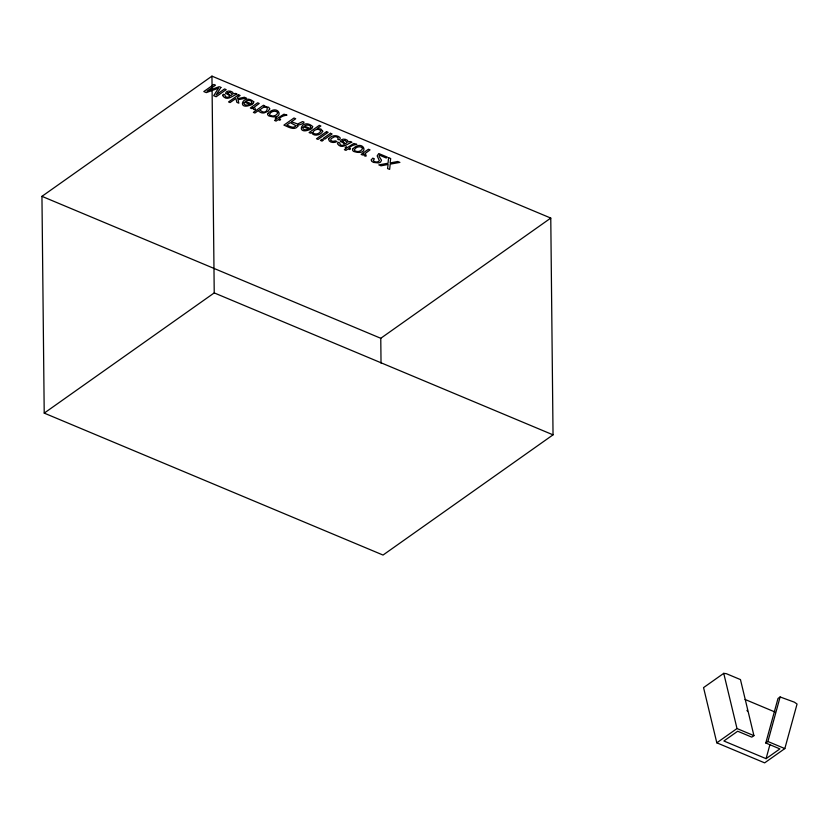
<?xml version="1.0" encoding="UTF-8"?>
<svg xmlns="http://www.w3.org/2000/svg" width="839" height="839" viewBox="0 0 839 839"><rect width="100%" height="100%" fill="white"/><g stroke="black" fill="none" stroke-linecap="round" stroke-linejoin="round"><path stroke-width="1.26" d="M765.787 742.997L778.005 698.468L780.123 696.957L794.418 702.191L797.05 704.047L784.832 748.587L764.654 762.861L716.81 742.819L703.554 687.613L723.742 673.339L726.354 673.686L740.459 679.59L753.925 735.635L751.796 737.135L737.691 731.23L723.879 740.994L766.08 758.666L779.892 748.902L765.787 742.997L767.905 741.498L780.123 696.957M766.08 758.666L769.866 744.854M41.95 196.347L211.952 76.139L550.772 218.077L553.037 434.843L383.035 555.051L44.215 413.113L41.95 196.347L380.77 338.285L550.772 218.077M44.215 413.113L214.228 292.905L211.952 76.139M716.81 742.819L736.999 728.546L753.925 735.635M214.228 292.905L553.037 434.843M745.042 699.453L774.9 711.965M767.905 741.498L784.832 748.587M723.742 673.339L736.999 728.546M380.77 338.285L381.032 363.098M746.962 710.318A4.321 2.842 54.7 0 1 747.507 711.294M259.922 109.888C267.935 118.026 271.165 100.093 259.922 109.888M371.289 159.882L371.635 161.235L373.481 162.409L378.452 162.934A4.814 2.622 -0.6 0 0 380.57 162.074L381.514 160.207L379.165 156.515L379.385 155.121L386.244 157.994L387.408 157.166L378.788 153.558L377.151 155.865L379.385 160.742C377.969 162.525 374.446 162.42 373.271 160.438L374.372 158.833L372.768 158.152L371.289 159.882M227.474 93.056L230.735 95.74L232.382 94.209L230.022 92.227L227.474 93.056M342.281 141.141L345.532 143.826L347.178 142.294L344.819 140.312L342.281 141.141M253.756 101.844L253.231 103.543L251.679 102.893C252.57 99.872 247.012 99.841 245.502 101.404L252.392 104.288C235.57 112.111 242.859 92.227 253.756 101.844M312.653 126.511L312.129 128.22L310.577 127.57C311.468 124.55 305.899 124.508 304.4 126.081L311.29 128.965C294.468 136.778 301.757 116.904 312.653 126.511M388.583 157.659L388.038 163.238L378.819 164.884L381 165.807L388.132 164.465L387.545 168.545L389.632 169.415L390.208 164.14L399.888 162.399L397.728 161.487L390.125 162.955L390.68 158.54L388.583 157.659M328.626 139.159C328.773 142.829 334.488 143.207 336.995 141.529L335.464 140.889L332.716 141.382L330.639 140.312L331.153 138.624L334.509 136.799A2.454 1.342 -0.6 0 1 336.491 136.841L338.222 138.036L337.739 139.284L339.271 139.924L340.068 138.834A4.09 2.234 -0.6 0 0 339.816 137.418C336.691 134.502 330.692 135.404 328.626 139.159M267.756 113.632L267.683 114.272A4.919 2.685 -0.6 0 0 268.92 115.95C286.13 121.225 278.558 102.148 267.756 113.632M352.6 149.174L352.537 149.824A4.919 2.685 -0.6 0 0 353.775 151.492C370.985 156.767 363.413 137.701 352.6 149.174M277.782 112.72C276.922 115.646 272.78 116.936 270.221 115.3A2.727 1.489 -0.6 0 1 269.602 114.125C270.861 111.272 275.842 109.951 277.782 112.72M362.637 148.272C361.766 151.188 357.634 152.478 355.075 150.842A2.727 1.489 -0.6 0 1 354.457 149.678C355.705 146.815 360.686 145.493 362.637 148.272M222.755 95.216L222.681 95.656C227.002 101.918 232.833 95.227 237.122 94.167L235.34 93.412L233.578 93.821C232.833 90.591 226.226 89.836 225.513 93.297C235.077 97.062 224.244 99.212 225.072 94.891L223.594 94.283L222.755 95.216M337.551 143.312L337.477 143.752C341.798 150.013 347.629 143.322 351.919 142.263L350.146 141.508L348.374 141.906C347.629 138.687 341.033 137.932 340.319 141.382C349.873 145.157 339.05 147.307 339.868 142.987L338.4 142.368L337.551 143.312M243.929 102.819C243.53 105.641 248.176 105.567 249.791 104.298L244.569 102.117L243.929 102.819M302.827 127.486C302.418 130.318 307.074 130.244 308.689 128.975L303.466 126.794L302.827 127.486M320.75 130.989C319.722 133.789 315.139 135.152 312.968 132.866L312.874 132.373C313.87 129.573 319.302 127.864 320.75 130.989M253.084 107.728L253.462 109.343C256.692 110.654 254.972 108.713 254.427 107.035L259.22 103.47L257.646 102.809L250.316 107.99L251.815 108.619L253.084 107.728M363.885 154.145L364.273 155.76C367.503 157.082 365.783 155.131 365.238 153.453L370.03 149.887L368.457 149.227L361.127 154.407L362.626 155.037L363.885 154.145M269.728 108.902L267.924 111.398L264.054 112.908A4.499 2.454 -0.6 0 1 261.16 112.688L258.989 111.524L258.548 110.444L254.909 113.024L253.368 112.374L263.456 105.242L264.914 105.85L263.981 106.511L268.721 107.266L269.728 108.902M295.926 125.672C294.028 129.143 289.203 125.976 286.823 125.032L290.252 122.599L295.926 125.672M322.732 131.209C321.253 135.236 313.314 136.977 311.584 132.52L310.608 133.212L309.077 132.572L319.292 125.347L320.876 126.007L317.132 128.65L320.918 129.038L322.732 131.209M297.824 126.249C294.562 131.125 287.704 126.553 283.907 125.126L293.954 118.016L295.706 118.75L291.395 121.802L297.719 124.004L302.522 121.603C307.336 122.211 299.502 125.42 297.405 125.032L297.824 126.249M220.898 87.413L216.095 94.954L224.537 88.944L226.194 89.637L216.147 96.747L213.672 95.709L218.497 88.158L206.3 92.615L203.793 91.566L213.851 84.466L215.518 85.159L206.992 91.136L219.178 86.69L220.898 87.413M238.601 94.828L228.544 101.939L230.064 102.578L235.895 98.446L236.839 102.348L238.853 103.187L238.003 99.747L246.383 98.09L244.369 97.251L237.741 98.635L237.364 97.408L240.111 95.468L238.601 94.828M276.283 117.733L275.276 118.446L276.545 118.981L274.5 120.428L276.094 121.099L278.139 119.652L279.639 120.271L280.646 119.568L279.146 118.939C281.38 115.981 284.337 115.677 286.969 115.09L283.939 114.188L277.552 118.268L276.283 117.733M326.528 131.66L316.471 138.771L318.054 139.431L328.101 132.321L326.528 131.66M321.819 139.442L320.414 140.428L322.029 141.099L323.424 140.113L321.819 139.442M330.472 133.317L323.183 138.477L324.787 139.148L332.076 133.988L330.472 133.317M346.15 147.003L345.144 147.716L346.413 148.251L344.368 149.699L345.962 150.37L348.017 148.923L349.517 149.552L350.524 148.839L349.024 148.209C351.258 145.252 354.215 144.948 356.848 144.36L353.817 143.459L347.419 147.538L346.15 147.003"/></g></svg>
